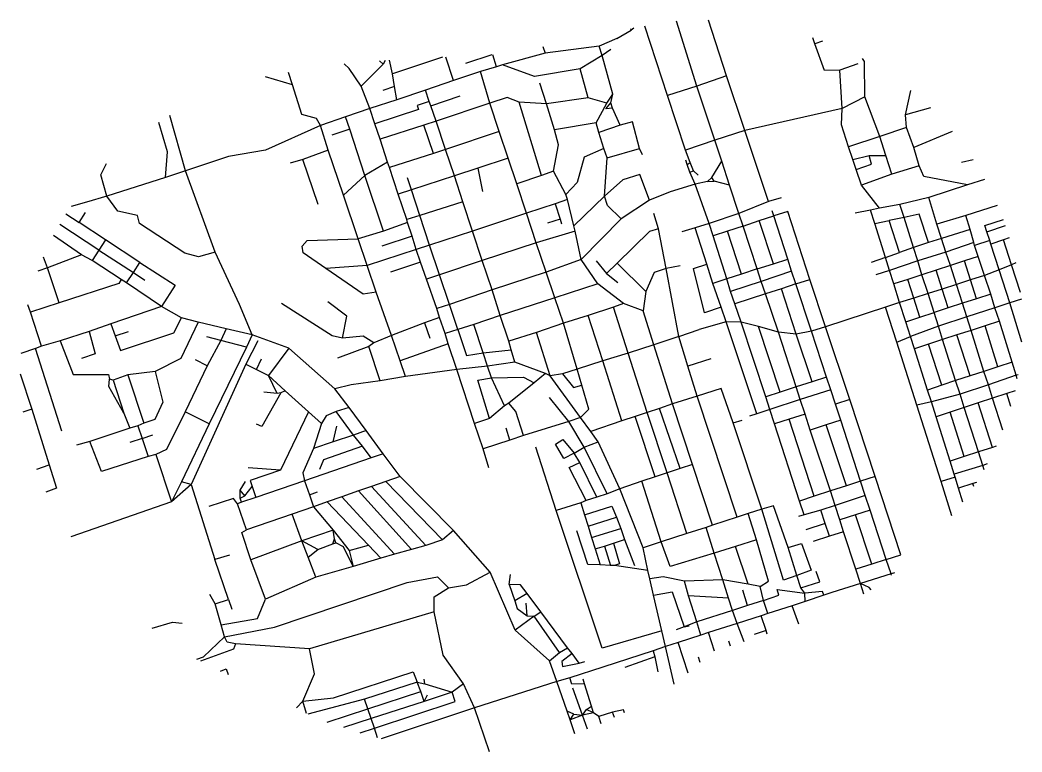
# Model space of a CAD drawing. Header units: metres. Extents: x 621707 to 625111, y 4836405 to 4838892.
import ezdxf

# ---------------------------------------------------------------- set-up
doc = ezdxf.new("R2010")
doc.units = ezdxf.units.M

msp = doc.modelspace()

# ---------------------------------------------------------------- linework, layer by layer
at = {"layer": 'ROADS'}
for points in [[(624007.2, 4838667.3), (623938, 4838887.4)], [(624107.5, 4838702.4), (624046.1, 4838891.8)], [(623734.9, 4838828.6), (623783.7, 4838857.1)], [(623783.7, 4838857.1), (623782.3, 4838861.6)], [(623792.5, 4838863.7), (623783.7, 4838857.1)], [(623907.1, 4838635.4), (623829.7, 4838871.4)], [(623734.9, 4838828.6), (623675.2, 4838803.3)], [(624407.7, 4838811.2), (624401.1, 4838831.4)], [(624433.6, 4838819.6), (624407.7, 4838811.2)], [(624492.8, 4838722), (624440.8, 4838720.5), (624407.7, 4838811.2)], [(623491.6, 4838779.1), (623346.6, 4838739.4)], [(623483.6, 4838801.6), (623491.6, 4838779.1)], [(623675.2, 4838803.3), (623491.6, 4838779.1)], [(623684.9, 4838771.6), (623675.2, 4838803.3)], [(623714.4, 4838792.2), (623684.9, 4838771.6)], [(622865.6, 4838666.7), (622825.5, 4838726.9), (622808.3, 4838743.2)], [(622940.5, 4838741.9), (622928.4, 4838753.7)], [(622947.8, 4838754.8), (622940.5, 4838741.9)], [(622972.4, 4838708.7), (622962.1, 4838755)], [(623142.3, 4838765.7), (622972.4, 4838708.7)], [(623179.9, 4838686.5), (623153.9, 4838765.4)], [(623309.6, 4838773.8), (623220.2, 4838744.1)], [(623325.8, 4838732.8), (623313, 4838774)], [(623684.9, 4838771.6), (623610, 4838725.7)], [(623721.2, 4838639.6), (623684.9, 4838771.6)], [(624577.7, 4838630.3), (624576, 4838751), (624569, 4838761.3)], [(622632.7, 4838672.1), (622619, 4838714)], [(622940.5, 4838741.9), (622865.6, 4838666.7)], [(622979.8, 4838665.7), (622972.4, 4838708.7)], [(623271.3, 4838716.5), (623179.9, 4838686.5)], [(623325.8, 4838732.8), (623271.3, 4838716.5)], [(623303.4, 4838609.1), (623271.3, 4838716.5)], [(623346.6, 4838739.4), (623325.8, 4838732.8)], [(623610, 4838725.7), (623455.4, 4838699.9), (623346.6, 4838739.4)], [(623637.7, 4838627.2), (623610, 4838725.7)], [(624554.1, 4838742.6), (624492.8, 4838722)], [(624501, 4838591.5), (624492.8, 4838722)], [(622632.7, 4838672.1), (622540.9, 4838698.3)], [(623179.9, 4838686.5), (623084.8, 4838653)], [(623496.1, 4838607.2), (623472.8, 4838677.8)], [(624107.5, 4838702.4), (624007.2, 4838667.3)], [(624170, 4838516.4), (624107.5, 4838702.4)], [(622728.4, 4838533.8), (622714.4, 4838557), (622664.4, 4838570.7), (622632.7, 4838672.1)], [(622895.6, 4838591), (622865.6, 4838666.7)], [(622979.8, 4838665.7), (622940.3, 4838652.3)], [(622987.8, 4838621.1), (622979.8, 4838665.7)], [(623084.8, 4838653), (622987.8, 4838621.1)], [(623097.7, 4838614.8), (623084.8, 4838653)], [(624007.2, 4838667.3), (623907.1, 4838635.4)], [(624067.6, 4838483.2), (624007.2, 4838667.3)], [(624715.6, 4838570), (624734.2, 4838652.2)], [(622987.8, 4838621.1), (622895.6, 4838591)], [(623097.7, 4838614.8), (623056.6, 4838601.3), (623060.7, 4838587.6), (622912.8, 4838539.6)], [(623102.5, 4838600.4), (623097.7, 4838614.8)], [(623102.5, 4838600.4), (623202.9, 4838634.1)], [(623303.4, 4838609.1), (623120.9, 4838548.6)], [(623403, 4838612.3), (623361.9, 4838628.9), (623303.4, 4838609.1)], [(623334.9, 4838513.3), (623303.4, 4838609.1)], [(623479, 4838363.3), (623403, 4838612.3)], [(623496.1, 4838607.2), (623403, 4838612.3)], [(623637.7, 4838627.2), (623496.1, 4838607.2)], [(623523.5, 4838518.3), (623496.1, 4838607.2)], [(623701.3, 4838609.1), (623637.7, 4838627.2)], [(623664.6, 4838542.2), (623701.3, 4838609.1)], [(623720.1, 4838591.9), (623697.4, 4838590.2), (623714, 4838611)], [(623701.3, 4838609.1), (623721.2, 4838639.6)], [(623714, 4838611), (623721.2, 4838639.6)], [(623720.1, 4838591.9), (623714, 4838611)], [(623968, 4838449.6), (623907.1, 4838635.4)], [(624577.7, 4838630.3), (624501, 4838591.5)], [(624628.6, 4838496.1), (624577.7, 4838630.3)], [(622895.6, 4838591), (622813.2, 4838562.6)], [(622912.8, 4838539.6), (622895.6, 4838591)], [(623120.9, 4838548.6), (623102.5, 4838600.4)], [(623745.9, 4838534), (623720.1, 4838591.9)], [(624501, 4838591.5), (624170, 4838516.4)], [(624522.1, 4838460.4), (624498.4, 4838536.2), (624501, 4838591.5)], [(624800.1, 4838593.2), (624715.6, 4838570)], [(622201.4, 4838357.1), (622208.6, 4838444.1), (622178.2, 4838544)], [(622269.4, 4838379.8), (622215.7, 4838567.4)], [(622813.2, 4838562.6), (622728.4, 4838533.8)], [(622827.6, 4838520.9), (622813.2, 4838562.6)], [(622930.2, 4838487.4), (622912.8, 4838539.6)], [(623120.9, 4838548.6), (623078.7, 4838534.7)], [(623152.7, 4838452.2), (623120.9, 4838548.6)], [(623664.6, 4838542.2), (623523.5, 4838518.3)], [(623674.1, 4838509.6), (623664.6, 4838542.2)], [(623811.5, 4838455.4), (623787.8, 4838545.7), (623745.9, 4838534)], [(624719.5, 4838527.2), (624715.6, 4838570)], [(622728.4, 4838533.8), (622541.3, 4838449.7), (622415.8, 4838428.2), (622269.4, 4838379.8)], [(622754, 4838449.2), (622728.4, 4838533.8)], [(622827.6, 4838520.9), (622766, 4838500.7)], [(622878.6, 4838363.7), (622827.6, 4838520.9)], [(623078.7, 4838534.7), (622930.2, 4838487.4)], [(623111.4, 4838438), (623078.7, 4838534.7)], [(623334.9, 4838513.3), (623152.7, 4838452.2)], [(623365.6, 4838422.2), (623334.9, 4838513.3)], [(623520, 4838378), (623536.9, 4838468), (623523.5, 4838518.3)], [(623745.9, 4838534), (623674.1, 4838509.6)], [(623690.8, 4838455.6), (623674.1, 4838509.6)], [(624170, 4838516.4), (624067.6, 4838483.2)], [(624250, 4838275.4), (624170, 4838516.4)], [(624719.5, 4838527.2), (624628.6, 4838496.1)], [(624743.5, 4838458.6), (624719.5, 4838527.2)], [(624874.7, 4838512.5), (624743.5, 4838458.6)], [(622955.7, 4838409.1), (622930.2, 4838487.4)], [(624067.6, 4838483.2), (623968, 4838449.6)], [(624091.1, 4838412), (624067.6, 4838483.2)], [(624628.6, 4838496.1), (624522.1, 4838460.4)], [(624649.2, 4838431), (624628.6, 4838496.1)], [(622754, 4838449.2), (622668.3, 4838418.4)], [(622806.6, 4838296.3), (622754, 4838449.2)], [(623111.4, 4838438), (622962.6, 4838390.4)], [(623152.7, 4838452.2), (623111.4, 4838438)], [(623183.3, 4838362.1), (623152.7, 4838452.2)], [(623690.8, 4838455.6), (623623.3, 4838425.4), (623599.8, 4838339.9), (623561.7, 4838299.2)], [(623702.4, 4838423.6), (623690.8, 4838455.6)], [(623702.4, 4838423.6), (623811.5, 4838455.4)], [(623822.3, 4838434.1), (623811.5, 4838455.4)], [(623984.2, 4838408.1), (623968, 4838449.6)], [(624536.6, 4838418), (624522.1, 4838460.4)], [(624762.3, 4838396.6), (624743.5, 4838458.6)], [(622002, 4838293.4), (621982, 4838366), (622000.9, 4838403.9)], [(622668.3, 4838418.4), (622624.8, 4838404.9)], [(622719.8, 4838264.5), (622668.3, 4838418.4)], [(622955.7, 4838409.1), (622878.6, 4838363.7)], [(622962.6, 4838390.4), (622955.7, 4838409.1)], [(623365.6, 4838422.2), (623262.3, 4838388)], [(623394.9, 4838335.2), (623365.6, 4838422.2)], [(623692.4, 4838293.7), (623702.4, 4838423.6)], [(623974.2, 4838401.4), (623969.6, 4838415.3)], [(623974.2, 4838401.4), (623984.2, 4838408.1)], [(623995.6, 4838378.9), (623984.2, 4838408.1)], [(624057.9, 4838357.1), (624091.1, 4838412)], [(624118.1, 4838330.2), (624091.1, 4838412)], [(624536.6, 4838418), (624592.4, 4838431.5)], [(624548.3, 4838383.9), (624536.6, 4838418)], [(624548.3, 4838383.9), (624599.7, 4838401.7), (624592.4, 4838431.5)], [(624592.4, 4838431.5), (624649.2, 4838431)], [(624669.3, 4838367.7), (624649.2, 4838431)], [(624945.1, 4838417.1), (624905.6, 4838407.6)], [(622269.4, 4838379.8), (622201.4, 4838357.1)], [(622370.6, 4838103.5), (622269.4, 4838379.8)], [(622991.9, 4838300), (622962.6, 4838390.4)], [(623262.3, 4838388), (623183.3, 4838362.1)], [(623262.3, 4838388), (623278.4, 4838309.3)], [(623520, 4838378), (623479, 4838363.3)], [(623561.7, 4838299.2), (623520, 4838378)], [(623982.9, 4838374.9), (623974.2, 4838401.4)], [(623982.9, 4838374.9), (623995.6, 4838378.9)], [(624000.5, 4838334.6), (623982.9, 4838374.9)], [(623995.6, 4838378.9), (624010.7, 4838364.5)], [(624566.4, 4838331.1), (624548.3, 4838383.9)], [(624762.3, 4838396.6), (624669.3, 4838367.7)], [(624926.4, 4838331.9), (624778.4, 4838360.7), (624762.3, 4838396.6)], [(622201.4, 4838357.1), (622002, 4838293.4)], [(622878.6, 4838363.7), (622806.6, 4838296.3)], [(622942.3, 4838174.3), (622878.6, 4838363.7)], [(623036.6, 4838314.5), (623023.2, 4838355.3)], [(623183.3, 4838362.1), (623036.6, 4838314.5)], [(623211.9, 4838274.3), (623183.3, 4838362.1)], [(623479, 4838363.3), (623394.9, 4838335.2)], [(623428, 4838235.6), (623394.9, 4838335.2)], [(623845.5, 4838279.6), (623813.1, 4838367), (623755, 4838348.7), (623692.4, 4838293.7)], [(624000.5, 4838334.6), (623915.7, 4838307.5)], [(624043.3, 4838342.7), (624000.5, 4838334.6)], [(624048.3, 4838200.9), (624000.5, 4838334.6)], [(624043.3, 4838342.7), (624057.9, 4838357.1)], [(624043.3, 4838342.7), (624066.1, 4838344.4)], [(624066.1, 4838344.4), (624057.9, 4838357.1)], [(624118.1, 4838330.2), (624066.1, 4838344.4)], [(624669.3, 4838367.7), (624566.4, 4838331.1)], [(624984, 4838349.6), (624926.4, 4838331.9)], [(623036.6, 4838314.5), (622991.9, 4838300)], [(623065.9, 4838227.6), (623036.6, 4838314.5)], [(623915.7, 4838307.5), (623845.5, 4838279.6)], [(624149.7, 4838234.6), (624118.1, 4838330.2)], [(624627, 4838252.3), (624566.4, 4838331.1)], [(624926.4, 4838331.9), (624794.7, 4838288.9)], [(621933, 4838273.1), (621880.5, 4838258.2)], [(622002, 4838293.4), (621933, 4838273.1)], [(622370.6, 4838103.5), (622313.4, 4838086.8), (622267.2, 4838099.3), (622113.2, 4838200.4), (622105.8, 4838227.5), (622039.2, 4838242.9), (622002, 4838293.4)], [(622856.4, 4838147.8), (622806.6, 4838296.3)], [(623021.8, 4838213.6), (622991.9, 4838300)], [(623211.9, 4838274.3), (623065.9, 4838227.6)], [(623244, 4838174), (623211.9, 4838274.3)], [(623525.2, 4838267.3), (623428, 4838235.6)], [(623567.6, 4838281.7), (623525.2, 4838267.3)], [(623525.2, 4838267.3), (623541.8, 4838215.1)], [(623567.6, 4838281.7), (623561.7, 4838299.2)], [(623588.8, 4838193), (623567.6, 4838281.7)], [(623692.4, 4838293.7), (623588.8, 4838193)], [(623750.1, 4838216.8), (623703.4, 4838261.6), (623692.4, 4838293.7)], [(623845.5, 4838279.6), (623750.1, 4838216.8)], [(624250, 4838275.4), (624149.7, 4838234.6)], [(624293.7, 4838287.3), (624250, 4838275.4)], [(624794.7, 4838288.9), (624696.8, 4838265.1)], [(624821.9, 4838198.7), (624794.7, 4838288.9)], [(621862.8, 4838232.8), (621907.8, 4838203.3)], [(621907.8, 4838203.3), (621929.6, 4838237.3)], [(623428, 4838235.6), (623244, 4838174)], [(623461.1, 4838134.5), (623428, 4838235.6)], [(623876.6, 4838182.1), (623860.2, 4838234.2)], [(624149.7, 4838234.6), (624048.3, 4838200.9)], [(624163.8, 4838191.7), (624149.7, 4838234.6)], [(624267.8, 4838226.1), (624262.2, 4838243.4)], [(624391.1, 4838010.1), (624315.6, 4838241.7), (624267.8, 4838226.1)], [(624596.6, 4838246.2), (624544.2, 4838235.7)], [(624627, 4838252.3), (624596.6, 4838246.2)], [(624611.4, 4838200.9), (624596.6, 4838246.2)], [(624696.8, 4838265.1), (624627, 4838252.3)], [(624710.8, 4838220.6), (624696.8, 4838265.1)], [(624793.6, 4838135.4), (624762.4, 4838232.4), (624710.8, 4838220.6)], [(625027, 4838262), (624920.3, 4838227.9)], [(621997.7, 4838144.4), (621907.8, 4838203.3)], [(623024.1, 4838203.5), (622942.3, 4838174.3)], [(623065.9, 4838227.6), (623021.8, 4838213.6)], [(623024.1, 4838203.5), (623021.8, 4838213.6)], [(623039, 4838157.6), (623024.1, 4838203.5)], [(623098.5, 4838127), (623065.9, 4838227.6)], [(623541.8, 4838215.1), (623499.2, 4838201.1)], [(623541.8, 4838215.1), (623546.6, 4838199.8)], [(623750.1, 4838216.8), (623613.1, 4838078.4)], [(624048.3, 4838200.9), (624000.5, 4838186.1)], [(624061.7, 4838158.4), (624048.3, 4838200.9)], [(624163.8, 4838191.7), (624218.7, 4838210.1)], [(624218.7, 4838210.1), (624267.8, 4838226.1)], [(624266.6, 4838063.7), (624218.7, 4838210.1)], [(624315.3, 4838079.6), (624267.8, 4838226.1)], [(624611.4, 4838200.9), (624660.5, 4838210.6)], [(624647.7, 4838084.5), (624611.4, 4838200.9)], [(624710.8, 4838220.6), (624660.5, 4838210.6)], [(624695, 4838101.9), (624660.5, 4838210.6)], [(624742.8, 4838118.9), (624710.8, 4838220.6)], [(624920.3, 4838227.9), (624821.9, 4838198.7)], [(624837.8, 4838149.8), (624821.9, 4838198.7)], [(624935.7, 4838179.8), (624920.3, 4838227.9)], [(624992.3, 4838172.5), (624985.6, 4838193.7), (625048.1, 4838213.5)], [(621975.3, 4838110), (621842.1, 4838196.7)], [(622942.3, 4838174.3), (622856.4, 4838147.8)], [(623244, 4838174), (623098.5, 4838127)], [(623277.5, 4838074.8), (623244, 4838174)], [(623592.8, 4838174.5), (623461.1, 4838134.5)], [(623592.8, 4838174.5), (623588.8, 4838193)], [(623613.1, 4838078.4), (623592.8, 4838174.5)], [(623876.6, 4838182.1), (623845.8, 4838173.1), (623736.3, 4838066.2)], [(623902.7, 4838047.9), (623876.6, 4838182.1)], [(624000.5, 4838186.1), (623956.2, 4838172)], [(624040.4, 4838061.9), (624000.5, 4838186.1)], [(624110.7, 4838174.4), (624061.7, 4838158.4)], [(624163.8, 4838191.7), (624110.7, 4838174.4)], [(624158.3, 4838028.6), (624110.7, 4838174.4)], [(624211.3, 4838046.8), (624163.8, 4838191.7)], [(624935.7, 4838179.8), (624837.8, 4838149.8)], [(624947.3, 4838135.5), (624935.7, 4838179.8)], [(624992.3, 4838172.5), (625055, 4838193.2)], [(625002, 4838142.5), (624992.3, 4838172.5)], [(621916.4, 4838094.1), (621820.7, 4838159.4)], [(621997.7, 4838144.4), (621975.3, 4838110)], [(622114.6, 4838068.4), (621997.7, 4838144.4)], [(622746.6, 4838048.1), (622669.5, 4838100.4), (622665.8, 4838123.1), (622682.2, 4838142.8), (622856.4, 4838147.8)], [(622886.6, 4838058.2), (622856.4, 4838147.8)], [(623039, 4838157.6), (622936.9, 4838123.4)], [(623053.5, 4838112.4), (623039, 4838157.6)], [(623461.1, 4838134.5), (623277.5, 4838074.8)], [(623495.2, 4838035), (623461.1, 4838134.5)], [(624108.1, 4838012), (624061.7, 4838158.4)], [(624793.6, 4838135.4), (624742.8, 4838118.9)], [(624837.8, 4838149.8), (624793.6, 4838135.4)], [(624852.9, 4838103.5), (624837.8, 4838149.8)], [(624947.3, 4838135.5), (624852.9, 4838103.5)], [(624950.5, 4838125.8), (624947.3, 4838135.5)], [(625002, 4838142.5), (624950.5, 4838125.8)], [(625006, 4838130.5), (625002, 4838142.5)], [(625048.4, 4838145.4), (625006, 4838130.5)], [(625033.4, 4838043.4), (625006, 4838130.5)], [(625068.2, 4838152), (625048.4, 4838145.4)], [(625076, 4838060.1), (625048.4, 4838145.4)], [(621975.3, 4838110), (621952.4, 4838074.9)], [(621975.3, 4838110), (622092.4, 4838034.4)], [(622452.9, 4837925.8), (622370.6, 4838103.5)], [(623053.5, 4838112.4), (622886.6, 4838058.2)], [(623098.5, 4838127), (623053.5, 4838112.4)], [(623068.2, 4838069.2), (623053.5, 4838112.4)], [(623132.3, 4838026), (623098.5, 4838127)], [(624647.7, 4838084.5), (624695, 4838101.9)], [(624742.8, 4838118.9), (624695, 4838101.9)], [(624757.2, 4838073.1), (624742.8, 4838118.9)], [(624852.9, 4838103.5), (624757.2, 4838073.1)], [(624868.5, 4838057.3), (624852.9, 4838103.5)], [(624962.9, 4838088.5), (624950.5, 4838125.8)], [(621800.2, 4838049.4), (621786.6, 4838086)], [(621916.4, 4838094.1), (621800.2, 4838049.4)], [(621952.4, 4838074.9), (621916.4, 4838094.1)], [(622051, 4838010.7), (621952.4, 4838074.9)], [(622092.4, 4838034.4), (622114.6, 4838068.4)], [(622114.6, 4838068.4), (622233.7, 4837990.9), (622187.4, 4837918.5)], [(623068.2, 4838069.2), (622966.2, 4838035.2)], [(623087.8, 4838011.1), (623068.2, 4838069.2)], [(623277.5, 4838074.8), (623132.3, 4838026)], [(623310.9, 4837975.6), (623277.5, 4838074.8)], [(623613.1, 4838078.4), (623495.2, 4838035)], [(623669.8, 4837995.2), (623613.1, 4838078.4)], [(623664.2, 4838073.1), (623700, 4838030.9)], [(623736.3, 4838066.2), (623700, 4838030.9)], [(623833.9, 4837969.2), (623736.3, 4838066.2)], [(624089.6, 4837916), (624033, 4837896.9), (623995.1, 4838047.1), (624040.4, 4838061.9)], [(624061.3, 4837996.7), (624040.4, 4838061.9)], [(624211.3, 4838046.8), (624266.6, 4838063.7)], [(624266.6, 4838063.7), (624315.3, 4838079.6)], [(624328.7, 4838038), (624315.3, 4838079.6)], [(624647.7, 4838084.5), (624598.7, 4838067.6)], [(624661.5, 4838040.5), (624647.7, 4838084.5)], [(624757.2, 4838073.1), (624661.5, 4838040.5)], [(624771.2, 4838026.1), (624757.2, 4838073.1)], [(624916.5, 4838073.1), (624868.5, 4838057.3)], [(624962.9, 4838088.5), (624916.5, 4838073.1)], [(624936.8, 4838009.1), (624916.5, 4838073.1)], [(624984.1, 4838024.3), (624962.9, 4838088.5)], [(625090.4, 4838066.8), (625076, 4838060.1)], [(621800.2, 4838049.4), (621767.9, 4838038.4)], [(621839.5, 4837931.2), (621800.2, 4838049.4)], [(622069.2, 4837998.4), (622092.4, 4838034.4)], [(622092.4, 4838034.4), (622131.4, 4838008.4)], [(622886.6, 4838058.2), (622746.6, 4838048.1)], [(622916.9, 4837967), (622872.5, 4837960.1), (622746.6, 4838048.1)], [(622916.9, 4837967), (622886.6, 4838058.2)], [(623495.2, 4838035), (623310.9, 4837975.6)], [(623524.2, 4837947.7), (623495.2, 4838035)], [(623700, 4838030.9), (623737.7, 4838000.2)], [(623902.7, 4838047.9), (623861.8, 4838034), (623833.9, 4837969.2)], [(623950.1, 4838056.5), (623902.7, 4838047.9)], [(623945, 4837816.5), (623902.7, 4838047.9)], [(624158.3, 4838028.6), (624108.1, 4838012)], [(624211.3, 4838046.8), (624158.3, 4838028.6)], [(624225.4, 4838003.9), (624211.3, 4838046.8)], [(624328.7, 4838038), (624225.4, 4838003.9)], [(624342.9, 4837995), (624328.7, 4838038)], [(624661.5, 4838040.5), (624615.1, 4838025.5)], [(624675.9, 4837994.9), (624661.5, 4838040.5)], [(624820.3, 4838041.8), (624771.2, 4838026.1)], [(624868.5, 4838057.3), (624820.3, 4838041.8)], [(624840.6, 4837977.9), (624820.3, 4838041.8)], [(624888.6, 4837993.7), (624868.5, 4838057.3)], [(625033.4, 4838043.4), (624984.1, 4838024.3)], [(625076, 4838060.1), (625033.4, 4838043.4)], [(625069.6, 4837930.4), (625033.4, 4838043.4)], [(625106.8, 4837965.5), (625076, 4838060.1)], [(622051, 4838010.7), (622042.7, 4837996.4), (621839.5, 4837931.2)], [(622069.2, 4837998.4), (622051, 4838010.7)], [(622187.4, 4837918.5), (622069.2, 4837998.4)], [(623132.3, 4838026), (623087.8, 4838011.1)], [(623122.8, 4837912), (623087.8, 4838011.1)], [(623166.5, 4837925.6), (623132.3, 4838026)], [(623669.8, 4837995.2), (623524.2, 4837947.7)], [(623757.7, 4837928.4), (623669.8, 4837995.2)], [(624108.1, 4838012), (624061.3, 4837996.7)], [(624089.6, 4837916), (624061.3, 4837996.7)], [(624121.5, 4837969.7), (624108.1, 4838012)], [(624225.4, 4838003.9), (624121.5, 4837969.7)], [(624239.8, 4837961.1), (624225.4, 4838003.9)], [(624342.9, 4837995), (624294.2, 4837979)], [(624342.9, 4837995), (624391.1, 4838010.1)], [(624396, 4837834.6), (624342.9, 4837995)], [(624443.3, 4837849.9), (624391.1, 4838010.1)], [(624724, 4838010.6), (624675.9, 4837994.9)], [(624695.8, 4837931.9), (624675.9, 4837994.9)], [(624771.2, 4838026.1), (624724, 4838010.6)], [(624744.5, 4837947.2), (624724, 4838010.6)], [(624792.3, 4837962.3), (624771.2, 4838026.1)], [(624936.8, 4838009.1), (624888.6, 4837993.7)], [(624984.1, 4838024.3), (624936.8, 4838009.1)], [(624957.2, 4837944.9), (624936.8, 4838009.1)], [(625005.4, 4837960.4), (624984.1, 4838024.3)], [(622969.7, 4837820), (622916.9, 4837967)], [(623310.9, 4837975.6), (623166.5, 4837925.6)], [(623338.6, 4837888), (623310.9, 4837975.6)], [(623833.9, 4837969.2), (623823.8, 4837903.2)], [(624135.7, 4837927.4), (624121.5, 4837969.7)], [(624239.8, 4837961.1), (624135.7, 4837927.4)], [(624294.2, 4837979), (624239.8, 4837961.1)], [(624283.6, 4837831.1), (624239.8, 4837961.1)], [(624344.6, 4837824.4), (624294.2, 4837979)], [(624792.3, 4837962.3), (624744.5, 4837947.2)], [(624840.6, 4837977.9), (624792.3, 4837962.3)], [(624813.1, 4837897.7), (624792.3, 4837962.3)], [(624888.6, 4837993.7), (624840.6, 4837977.9)], [(624860.9, 4837913.5), (624840.6, 4837977.9)], [(624909.2, 4837929.3), (624888.6, 4837993.7)], [(625005.4, 4837960.4), (624957.2, 4837944.9)], [(625019.4, 4837914.2), (625005.4, 4837960.4)], [(621839.5, 4837931.2), (621742.4, 4837899)], [(622496.1, 4837822.1), (622452.9, 4837925.8)], [(622802.7, 4837811.4), (622767.5, 4837819.3), (622595.9, 4837928.4)], [(622802.7, 4837811.4), (622816.9, 4837885.3), (622753.1, 4837934.6)], [(623524.2, 4837947.7), (623338.6, 4837888)], [(623553.3, 4837861.3), (623524.2, 4837947.7)], [(623757.7, 4837928.4), (623724, 4837916.3)], [(623823.8, 4837903.2), (623757.7, 4837928.4)], [(624156.9, 4837864.7), (624135.7, 4837927.4)], [(624695.8, 4837931.9), (624647.8, 4837916.2)], [(624744.5, 4837947.2), (624695.8, 4837931.9)], [(624716.4, 4837866.3), (624695.8, 4837931.9)], [(624764.6, 4837882.3), (624744.5, 4837947.2)], [(624909.2, 4837929.3), (624860.9, 4837913.5)], [(624957.2, 4837944.9), (624909.2, 4837929.3)], [(624924.1, 4837883.1), (624909.2, 4837929.3)], [(625069.6, 4837930.4), (625019.4, 4837914.2)], [(625109.3, 4837943.1), (625069.6, 4837930.4)], [(625111.4, 4837797.7), (625069.6, 4837930.4)], [(621742.4, 4837899), (621734, 4837923.9)], [(621779.9, 4837783.5), (621742.4, 4837899)], [(622187.4, 4837918.5), (622016.1, 4837859.8)], [(622256, 4837879.8), (622187.4, 4837918.5)], [(623166.5, 4837925.6), (623122.8, 4837912)], [(623132.7, 4837881.5), (623122.8, 4837912)], [(623194.2, 4837839.8), (623166.5, 4837925.6)], [(623724, 4837916.3), (623637.3, 4837888.2)], [(623773.5, 4837760.3), (623724, 4837916.3)], [(623860.3, 4837787.7), (623823.8, 4837903.2)], [(624106.2, 4837865.9), (624089.6, 4837916)], [(624647.8, 4837916.2), (624443.3, 4837849.9)], [(624685.8, 4837796.8), (624647.8, 4837916.2)], [(624764.6, 4837882.3), (624813.1, 4837897.7)], [(624860.9, 4837913.5), (624813.1, 4837897.7)], [(624827.6, 4837851.9), (624813.1, 4837897.7)], [(625019.4, 4837914.2), (624924.1, 4837883.1)], [(625034.6, 4837868.6), (625019.4, 4837914.2)], [(622016.1, 4837859.8), (621941.4, 4837833.8)], [(622016.1, 4837859.8), (622030.7, 4837819.1)], [(622030.7, 4837819.1), (622048.6, 4837769.2), (622230, 4837829), (622256, 4837879.8)], [(622312.6, 4837865.7), (622253.3, 4837741.3), (622165.9, 4837697.9)], [(622312.6, 4837865.7), (622256, 4837879.8)], [(622407.9, 4837842.4), (622312.6, 4837865.7)], [(623081.6, 4837862.8), (622969.7, 4837820)], [(623132.7, 4837881.5), (623081.6, 4837862.8)], [(623081.6, 4837862.8), (623099.1, 4837810.7)], [(623151.1, 4837826.2), (623132.7, 4837881.5)], [(623338.6, 4837888), (623249.1, 4837857.1)], [(623367.6, 4837800.2), (623338.6, 4837888)], [(623553.3, 4837861.3), (623461.9, 4837829.6)], [(623637.3, 4837888.2), (623553.3, 4837861.3)], [(623599.6, 4837705.2), (623553.3, 4837861.3)], [(623687.4, 4837733.4), (623637.3, 4837888.2)], [(624106.2, 4837865.9), (624014.9, 4837840.7)], [(624210.2, 4837553.5), (624106.2, 4837865.9)], [(624156.9, 4837864.7), (624106.2, 4837865.9)], [(624240.9, 4837611), (624156.9, 4837864.7)], [(624216.6, 4837850.8), (624156.9, 4837864.7)], [(624716.4, 4837866.3), (624764.6, 4837882.3)], [(624732.4, 4837816.5), (624716.4, 4837866.3)], [(624924.1, 4837883.1), (624827.6, 4837851.9)], [(624938.6, 4837837.2), (624924.1, 4837883.1)], [(625034.6, 4837868.6), (624986.4, 4837852.8)], [(625077.8, 4837729), (625034.6, 4837868.6)], [(621941.4, 4837833.8), (621842.9, 4837801.7)], [(621941.4, 4837833.8), (621962.4, 4837757.8), (621916, 4837741.9)], [(622030.7, 4837819.1), (622075.7, 4837833.8)], [(622407.9, 4837842.4), (622388.9, 4837802.8)], [(622496.1, 4837822.1), (622407.9, 4837842.4)], [(623194.2, 4837839.8), (623151.1, 4837826.2)], [(623161.3, 4837791.2), (623151.1, 4837826.2)], [(623249.1, 4837857.1), (623194.2, 4837839.8)], [(623194.2, 4837839.8), (623224.2, 4837752.2), (623280.7, 4837760.9)], [(623280.7, 4837760.9), (623249.1, 4837857.1)], [(623461.9, 4837829.6), (623367.6, 4837800.2)], [(623508, 4837683.4), (623461.9, 4837829.6)], [(623945, 4837816.5), (624014.9, 4837840.7)], [(624289.7, 4837627.2), (624216.6, 4837850.8)], [(624283.6, 4837831.1), (624216.6, 4837850.8)], [(624344.5, 4837645), (624283.6, 4837831.1)], [(624344.6, 4837824.4), (624283.6, 4837831.1)], [(624396, 4837834.6), (624344.6, 4837824.4)], [(624398.5, 4837662.2), (624344.6, 4837824.4)], [(624443.3, 4837849.9), (624396, 4837834.6)], [(624447, 4837678), (624396, 4837834.6)], [(624526.4, 4837602.5), (624443.3, 4837849.9)], [(624827.6, 4837851.9), (624732.4, 4837816.5)], [(624841.4, 4837806), (624827.6, 4837851.9)], [(624938.6, 4837837.2), (624890.5, 4837822.3)], [(624986.4, 4837852.8), (624938.6, 4837837.2)], [(624981.9, 4837697.7), (624938.6, 4837837.2)], [(625029.8, 4837713.4), (624986.4, 4837852.8)], [(621842.9, 4837801.7), (621779.9, 4837783.5)], [(621842.9, 4837801.7), (621887.4, 4837687), (622007.2, 4837687.2), (622011.3, 4837671.6)], [(622388.9, 4837802.8), (622341.4, 4837815.3)], [(622388.9, 4837802.8), (622343.3, 4837717.3)], [(622476.1, 4837780.1), (622388.9, 4837802.8)], [(622514.7, 4837801.3), (622473.8, 4837722.3)], [(622496.1, 4837822.1), (622476.1, 4837780.1)], [(622619.8, 4837777.1), (622496.1, 4837822.1)], [(622908.7, 4837795.4), (622872.9, 4837818.1), (622802.7, 4837811.4)], [(622908.7, 4837795.4), (622892.2, 4837782.7)], [(622969.7, 4837820), (622908.7, 4837795.4)], [(622998.9, 4837734.3), (622969.7, 4837820)], [(623161.3, 4837791.2), (622998.9, 4837734.3)], [(623191.2, 4837704.4), (623161.3, 4837791.2)], [(623376.1, 4837771.1), (623367.6, 4837800.2)], [(623945, 4837816.5), (623860.3, 4837787.7)], [(623975.9, 4837715.2), (623945, 4837816.5)], [(624685.8, 4837796.8), (624732.4, 4837816.5)], [(624754.3, 4837583.4), (624685.8, 4837796.8)], [(624745.8, 4837774.8), (624732.4, 4837816.5)], [(624793.8, 4837790.4), (624745.8, 4837774.8)], [(624841.4, 4837806), (624793.8, 4837790.4)], [(624839, 4837650.9), (624793.8, 4837790.4)], [(624890.5, 4837822.3), (624841.4, 4837806)], [(624885.8, 4837666.8), (624841.4, 4837806)], [(624935, 4837682.7), (624890.5, 4837822.3)], [(621759.6, 4837776.2), (621709.2, 4837759.3)], [(621779.9, 4837783.5), (621759.6, 4837776.2)], [(621848.7, 4837494.5), (621759.6, 4837776.2)], [(622476.1, 4837780.1), (622349.9, 4837520)], [(622619.8, 4837777.1), (622551.6, 4837684.2)], [(622777, 4837638.2), (622619.8, 4837777.1)], [(622892.2, 4837782.7), (622786.1, 4837743.1)], [(622930.4, 4837666.4), (622892.2, 4837782.7)], [(623280.7, 4837760.9), (623376.1, 4837771.1)], [(623295.4, 4837716.1), (623280.7, 4837760.9)], [(623388.5, 4837728.9), (623376.1, 4837771.1)], [(623773.5, 4837760.3), (623687.4, 4837733.4)], [(623860.3, 4837787.7), (623773.5, 4837760.3)], [(623838.3, 4837558.8), (623773.5, 4837760.3)], [(623924.4, 4837587.2), (623860.3, 4837787.7)], [(624790.9, 4837634.6), (624745.8, 4837774.8)], [(622473.8, 4837722.3), (622288, 4837314)], [(622343.3, 4837717.3), (622303.4, 4837737.4)], [(622473.8, 4837722.3), (622510.1, 4837704.9)], [(622510.1, 4837704.9), (622527.9, 4837740.7)], [(623017.2, 4837680.4), (622998.9, 4837734.3)], [(623388.5, 4837728.9), (623295.4, 4837716.1)], [(623492.8, 4837690.3), (623388.5, 4837728.9)], [(623687.4, 4837733.4), (623599.6, 4837705.2)], [(623752, 4837529.8), (623687.4, 4837733.4)], [(624054.2, 4837740.8), (623975.9, 4837715.2)], [(625077.8, 4837729), (625029.8, 4837713.4)], [(625091.7, 4837684.7), (625077.8, 4837729)], [(621707, 4837689.2), (621747, 4837569.1)], [(622165.9, 4837697.9), (622073.3, 4837686.3)], [(622165.9, 4837697.9), (622192.7, 4837593.9), (622164.9, 4837535), (622127.5, 4837522.3)], [(622343.3, 4837717.3), (622267.7, 4837560.5)], [(622510.1, 4837704.9), (622551.6, 4837684.2)], [(623191.2, 4837704.4), (623017.2, 4837680.4)], [(623295.4, 4837716.1), (623191.2, 4837704.4)], [(623251, 4837520.4), (623191.2, 4837704.4)], [(623308.5, 4837676.3), (623295.4, 4837716.1)], [(623492.8, 4837690.3), (623454.3, 4837659.3)], [(623508, 4837683.4), (623492.8, 4837690.3)], [(623550.1, 4837689.5), (623508, 4837683.4)], [(623599.6, 4837705.2), (623550.1, 4837689.5)], [(623550.1, 4837689.5), (623587.4, 4837642.8), (623616.1, 4837650.9)], [(623616.1, 4837650.9), (623599.6, 4837705.2)], [(624008.3, 4837614.1), (623975.9, 4837715.2)], [(624981.9, 4837697.7), (624935, 4837682.7)], [(625029.8, 4837713.4), (624981.9, 4837697.7)], [(624997.4, 4837652.7), (624981.9, 4837697.7)], [(622060.1, 4837555.6), (622008.8, 4837646.3), (622011.3, 4837671.6)], [(622024, 4837668.7), (622011.3, 4837671.6)], [(622073.3, 4837686.3), (622024, 4837668.7)], [(622024, 4837668.7), (622060.1, 4837555.6)], [(622073.3, 4837686.3), (622127.5, 4837522.3)], [(622580.9, 4837622.6), (622551.6, 4837684.2)], [(622551.6, 4837684.2), (622607.8, 4837632)], [(622930.4, 4837666.4), (622832.2, 4837651.9)], [(623017.2, 4837680.4), (622930.4, 4837666.4)], [(623302, 4837537.9), (623262, 4837668.5), (623308.5, 4837676.3)], [(623308.5, 4837676.3), (623418.1, 4837678.1), (623454.3, 4837659.3)], [(623353.5, 4837581.4), (623308.5, 4837676.3)], [(623454.3, 4837659.3), (623367.7, 4837589.5)], [(623611.1, 4837540.8), (623508, 4837683.4)], [(624398.5, 4837662.2), (624344.5, 4837645)], [(624447, 4837678), (624398.5, 4837662.2)], [(624461.4, 4837635.7), (624447, 4837678)], [(624885.8, 4837666.8), (624839, 4837650.9)], [(624935, 4837682.7), (624885.8, 4837666.8)], [(624901, 4837621.1), (624885.8, 4837666.8)], [(625091.7, 4837684.7), (624997.4, 4837652.7)], [(625098.2, 4837686.8), (625091.7, 4837684.7)], [(625095.6, 4837672.9), (625091.7, 4837684.7)], [(622592.7, 4837625.4), (622528.9, 4837510.6), (622510.4, 4837519)], [(622580.9, 4837622.6), (622535.4, 4837627.5)], [(622592.7, 4837625.4), (622580.9, 4837622.6)], [(622607.8, 4837632), (622592.7, 4837625.4)], [(622607.8, 4837632), (622687.6, 4837560)], [(622832.2, 4837651.9), (622777, 4837638.2)], [(622825.6, 4837575.7), (622777, 4837638.2)], [(623611.1, 4837540.8), (623639.7, 4837569.6), (623616.1, 4837650.9)], [(624130.2, 4837523), (624089.8, 4837639.4), (624008.3, 4837614.1)], [(624289.7, 4837627.2), (624240.9, 4837611)], [(624344.5, 4837645), (624289.7, 4837627.2)], [(624358.2, 4837602.4), (624344.5, 4837645)], [(624461.4, 4837635.7), (624358.2, 4837602.4)], [(624477.5, 4837586.4), (624461.4, 4837635.7)], [(624839, 4837650.9), (624790.9, 4837634.6)], [(624803.8, 4837594.7), (624790.9, 4837634.6)], [(624901, 4837621.1), (624803.8, 4837594.7)], [(624997.4, 4837652.7), (624901, 4837621.1)], [(624914.8, 4837575.4), (624901, 4837621.1)], [(625011.6, 4837606.7), (624997.4, 4837652.7)], [(625059.4, 4837622.5), (625011.6, 4837606.7)], [(625087.8, 4837631.8), (625059.4, 4837622.5)], [(625073.3, 4837579), (625059.4, 4837622.5)], [(623367.7, 4837589.5), (623353.5, 4837581.4)], [(623417.2, 4837479.7), (623391.5, 4837561.8), (623367.7, 4837589.5)], [(623572, 4837527.7), (623505.8, 4837608.8)], [(623924.4, 4837587.2), (623879.6, 4837572)], [(624008.3, 4837614.1), (623924.4, 4837587.2)], [(623991.8, 4837381.7), (623924.4, 4837587.2)], [(624144.1, 4837202.8), (624008.3, 4837614.1)], [(624254.4, 4837568.4), (624240.9, 4837611)], [(624358.2, 4837602.4), (624254.4, 4837568.4)], [(624374.6, 4837552.9), (624358.2, 4837602.4)], [(624526.4, 4837602.5), (624477.5, 4837586.4)], [(624495.5, 4837531.8), (624477.5, 4837586.4)], [(624612.2, 4837341.1), (624526.4, 4837602.5)], [(624803.8, 4837594.7), (624754.3, 4837583.4)], [(624819.7, 4837543.7), (624803.8, 4837594.7)], [(624962.6, 4837590.9), (624914.8, 4837575.4)], [(625011.6, 4837606.7), (624962.6, 4837590.9)], [(625011.1, 4837439.4), (624962.6, 4837590.9)], [(625046.2, 4837498), (625011.6, 4837606.7)], [(621747, 4837569.1), (621716.7, 4837559.9)], [(621747, 4837569.1), (621806.3, 4837380.9)], [(622060.1, 4837555.6), (622079.7, 4837504.6)], [(622267.7, 4837560.5), (622204.2, 4837432.7), (622168.4, 4837415.7)], [(622349.9, 4837520), (622267.7, 4837560.5)], [(622687.6, 4837560), (622592.2, 4837361.9)], [(622687.6, 4837560), (622731.5, 4837521.3)], [(622781.4, 4837561.7), (622747.3, 4837547.2), (622731.5, 4837521.3)], [(622825.6, 4837575.7), (622781.4, 4837561.7)], [(622840.3, 4837481.8), (622781.4, 4837561.7)], [(622883.5, 4837496.9), (622825.6, 4837575.7)], [(623353.5, 4837581.4), (623302, 4837537.9)], [(623838.3, 4837558.8), (623797.6, 4837544.6)], [(623879.6, 4837572), (623838.3, 4837558.8)], [(623906, 4837353.4), (623838.3, 4837558.8)], [(623950.2, 4837367.7), (623879.6, 4837572)], [(624210.2, 4837553.5), (624185.2, 4837546.3)], [(624254.4, 4837568.4), (624210.2, 4837553.5)], [(624270.6, 4837519.4), (624254.4, 4837568.4)], [(624374.6, 4837552.9), (624319.9, 4837535.1)], [(624392, 4837498.3), (624374.6, 4837552.9)], [(624836.4, 4837323.6), (624754.3, 4837583.4)], [(624867.3, 4837559.5), (624819.7, 4837543.7)], [(624914.8, 4837575.4), (624867.3, 4837559.5)], [(624914.8, 4837408.4), (624867.3, 4837559.5)], [(624963.4, 4837424.5), (624914.8, 4837575.4)], [(622127.5, 4837522.3), (622106.8, 4837513.4)], [(622349.9, 4837520), (622255.5, 4837322.9)], [(622731.5, 4837521.3), (622704.4, 4837436.2)], [(623302, 4837537.9), (623251, 4837520.4)], [(623280.1, 4837434.8), (623251, 4837520.4)], [(623572, 4837527.7), (623417.2, 4837479.7)], [(623611.1, 4837540.8), (623572, 4837527.7)], [(623623.7, 4837440.8), (623572, 4837527.7)], [(623646.8, 4837493.7), (623611.1, 4837540.8)], [(623752, 4837529.8), (623646.8, 4837493.7)], [(623797.6, 4837544.6), (623752, 4837529.8)], [(623865, 4837339.6), (623797.6, 4837544.6)], [(624130.2, 4837523), (624161.1, 4837532.8)], [(624227.7, 4837229.7), (624130.2, 4837523)], [(624319.9, 4837535.1), (624270.6, 4837519.4)], [(624355.6, 4837257.6), (624270.6, 4837519.4)], [(624405.1, 4837273.6), (624319.9, 4837535.1)], [(624495.5, 4837531.8), (624446, 4837515.9)], [(624562.9, 4837325), (624495.5, 4837531.8)], [(624867.1, 4837392.4), (624819.7, 4837543.7)], [(622079.7, 4837504.6), (621943.9, 4837460.1)], [(622106.8, 4837513.4), (622079.7, 4837504.6)], [(622106.8, 4837513.4), (622121.7, 4837469.6)], [(622770.8, 4837458.1), (622783.4, 4837512.4)], [(622883.5, 4837496.9), (622840.3, 4837481.8)], [(622940.7, 4837418.3), (622883.5, 4837496.9)], [(623371.6, 4837464.8), (623359.1, 4837504.5)], [(623670.9, 4837458.6), (623646.8, 4837493.7)], [(624446, 4837515.9), (624392, 4837498.3)], [(624460.4, 4837291.8), (624392, 4837498.3)], [(624514.7, 4837309.1), (624446, 4837515.9)], [(621943.9, 4837460.1), (621898.6, 4837446.9)], [(622142.2, 4837409.3), (621984.1, 4837357.4), (621943.9, 4837460.1)], [(622121.7, 4837469.6), (622079.8, 4837456.3)], [(622121.7, 4837469.6), (622157.7, 4837482)], [(622121.7, 4837469.6), (622142.2, 4837409.3)], [(622770.8, 4837458.1), (622704.4, 4837436.2)], [(622840.3, 4837481.8), (622770.8, 4837458.1)], [(622871, 4837443.9), (622840.3, 4837481.8)], [(623371.6, 4837464.8), (623280.1, 4837434.8)], [(623417.2, 4837479.7), (623371.6, 4837464.8)], [(623589.9, 4837420.1), (623554.3, 4837402.1), (623526.2, 4837450.9), (623551.6, 4837466.8), (623589.9, 4837420.1)], [(623623.7, 4837440.8), (623670.9, 4837458.6)], [(623745.1, 4837298.9), (623670.9, 4837458.6)], [(622168.4, 4837415.7), (622142.2, 4837409.3)], [(622168.4, 4837415.7), (622222.2, 4837254.7)], [(622704.4, 4837436.2), (622668.3, 4837353.6), (622673.8, 4837326)], [(622871, 4837443.9), (622737.8, 4837397.9), (622724.6, 4837364.9)], [(622900.1, 4837404.2), (622871, 4837443.9)], [(622940.7, 4837418.3), (622900.1, 4837404.2)], [(622998.2, 4837341.2), (622940.7, 4837418.3)], [(623300.2, 4837370.4), (623280.1, 4837434.8)], [(623528.4, 4837225), (623459.5, 4837440.9)], [(623589.9, 4837420.1), (623623.7, 4837440.8)], [(623609.2, 4837388.2), (623589.9, 4837420.1)], [(623702.4, 4837281.4), (623623.7, 4837440.8)], [(624963.4, 4837424.5), (624914.8, 4837408.4)], [(625011.1, 4837439.4), (624963.4, 4837424.5)], [(624978.1, 4837378.7), (624963.4, 4837424.5)], [(625024.1, 4837443.8), (625011.1, 4837439.4)], [(622900.1, 4837404.2), (622673.8, 4837326)], [(623630.5, 4837258.9), (623572.8, 4837371.7), (623609.2, 4837388.2)], [(623666.4, 4837270.2), (623609.2, 4837388.2)], [(623991.8, 4837381.7), (623950.2, 4837367.7)], [(624059.6, 4837175.2), (623991.8, 4837381.7)], [(624914.8, 4837408.4), (624867.1, 4837392.4)], [(624880.7, 4837349.1), (624867.1, 4837392.4)], [(624993.4, 4837383.6), (624978.1, 4837378.7)], [(621763.6, 4837366.3), (621806.3, 4837380.9)], [(621806.3, 4837380.9), (621831.5, 4837301.2), (621794.4, 4837287.6)], [(622592.2, 4837361.9), (622482.5, 4837369.9)], [(622592.2, 4837361.9), (622489.2, 4837326.9), (622495.6, 4837307.2)], [(623906, 4837353.4), (623865, 4837339.6)], [(623950.2, 4837367.7), (623906, 4837353.4)], [(623973.2, 4837147.3), (623906, 4837353.4)], [(624978.1, 4837378.7), (624880.7, 4837349.1)], [(624883.9, 4837339.1), (624880.7, 4837349.1)], [(624982.9, 4837363.6), (624978.1, 4837378.7)], [(622255.5, 4837322.9), (622222.2, 4837254.7)], [(622288, 4837314), (622222.2, 4837254.7)], [(622288, 4837314), (622255.5, 4837322.9)], [(622288, 4837314), (622368.8, 4837059.3)], [(622454.8, 4837294.5), (622473.4, 4837323.7)], [(622673.8, 4837326), (622507.7, 4837270)], [(622673.8, 4837326), (622690.1, 4837279)], [(622949.4, 4837323.9), (622900.9, 4837306.7)], [(622998.2, 4837341.2), (622949.4, 4837323.9)], [(623142.1, 4837125.1), (622949.4, 4837323.9)], [(623179.7, 4837157.8), (622998.2, 4837341.2)], [(623820, 4837324.5), (623745.1, 4837298.9)], [(623865, 4837339.6), (623820, 4837324.5)], [(623885.6, 4837119), (623820, 4837324.5)], [(624562.9, 4837325), (624514.7, 4837309.1)], [(624612.2, 4837341.1), (624562.9, 4837325)], [(624579.1, 4837276), (624562.9, 4837325)], [(624650.4, 4837059.2), (624699.5, 4837074.4), (624612.2, 4837341.1)], [(624883.9, 4837339.1), (624836.4, 4837323.6)], [(624873, 4837207.5), (624836.4, 4837323.6)], [(624896, 4837300.9), (624883.9, 4837339.1)], [(624944.6, 4837316.8), (624896, 4837300.9)], [(624956.8, 4837320.7), (624944.6, 4837316.8)], [(624947.7, 4837307.1), (624944.6, 4837316.8)], [(622454.6, 4837267.6), (622454.8, 4837294.5)], [(622470.5, 4837275.5), (622454.8, 4837294.5)], [(622470.5, 4837275.5), (622495.6, 4837307.2)], [(622495.6, 4837307.2), (622507.7, 4837270)], [(622690.1, 4837279), (622717.8, 4837288.4)], [(622690.1, 4837279), (622703.7, 4837237.7)], [(622857, 4837291.8), (622800.6, 4837271.5)], [(622900.9, 4837306.7), (622857, 4837291.8)], [(623036.6, 4837092.3), (622857, 4837291.8)], [(623085.5, 4837106.2), (622900.9, 4837306.7)], [(623702.4, 4837281.4), (623666.4, 4837270.2)], [(623745.1, 4837298.9), (623702.4, 4837281.4)], [(623824, 4837098.1), (623745.1, 4837298.9)], [(624460.4, 4837291.8), (624405.1, 4837273.6)], [(624514.7, 4837309.1), (624460.4, 4837291.8)], [(624476.4, 4837242.8), (624460.4, 4837291.8)], [(624911, 4837254), (624896, 4837300.9)], [(622222.2, 4837254.7), (621879.2, 4837135.5)], [(622445.8, 4837248.5), (622432.6, 4837265.8), (622348.9, 4837238.6)], [(622459.3, 4837253.1), (622445.8, 4837248.5)], [(622476, 4837159.5), (622445.8, 4837248.5)], [(622454.6, 4837267.6), (622470.5, 4837275.5)], [(622459.3, 4837253.1), (622454.6, 4837267.6)], [(622507.7, 4837270), (622459.3, 4837253.1)], [(622750.6, 4837254.5), (622703.7, 4837237.7)], [(622800.6, 4837271.5), (622750.6, 4837254.5)], [(622891, 4837107.5), (622750.6, 4837254.5)], [(622979.2, 4837077.1), (622800.6, 4837271.5)], [(623612, 4837251.2), (623528.4, 4837225)], [(623630.5, 4837258.9), (623612, 4837251.2)], [(623612, 4837251.2), (623624.6, 4837210.8)], [(623666.4, 4837270.2), (623630.5, 4837258.9)], [(624405.1, 4837273.6), (624355.6, 4837257.6)], [(624371.1, 4837210.6), (624355.6, 4837257.6)], [(624579.1, 4837276), (624476.4, 4837242.8)], [(624595.2, 4837226.5), (624579.1, 4837276)], [(622632.1, 4837213.2), (622476, 4837159.5)], [(622703.7, 4837237.7), (622632.1, 4837213.2)], [(622664.8, 4837122.4), (622632.1, 4837213.2)], [(622703.7, 4837237.7), (622771.5, 4837158.2)], [(623887.2, 4836816.6), (623685.2, 4836757.5), (623528.4, 4837225)], [(623624.6, 4837210.8), (623717.9, 4837239.9), (623733.3, 4837202.3)], [(623624.6, 4837210.8), (623637, 4837171.9)], [(624181.5, 4837214.7), (624144.1, 4837202.8)], [(624227.7, 4837229.7), (624181.5, 4837214.7)], [(624209.7, 4837126.1), (624181.5, 4837214.7)], [(624316.6, 4837099.6), (624266.8, 4837241.6), (624227.7, 4837229.7)], [(624346.4, 4837004.9), (624301.4, 4836988.1), (624227.7, 4837229.7)], [(624427.7, 4837226.9), (624371.1, 4837210.6)], [(624476.4, 4837242.8), (624427.7, 4837226.9)], [(624442.7, 4837181), (624427.7, 4837226.9)], [(624492.7, 4837193.1), (624476.4, 4837242.8)], [(624595.2, 4837226.5), (624546.1, 4837210.5)], [(624650.4, 4837059.2), (624595.2, 4837226.5)], [(623637, 4837171.9), (623733.3, 4837202.3)], [(623733.3, 4837202.3), (623747.9, 4837164.6)], [(624144.1, 4837202.8), (624059.6, 4837175.2)], [(624371.1, 4837210.6), (624351.6, 4837204.4)], [(624442.7, 4837181), (624377.2, 4837159.9)], [(624456.9, 4837137.9), (624442.7, 4837181)], [(624546.1, 4837210.5), (624492.7, 4837193.1)], [(624505.5, 4837153.2), (624492.7, 4837193.1)], [(624600.8, 4837042.9), (624546.1, 4837210.5)], [(622491.7, 4837057.9), (622460.9, 4837150.8), (622476, 4837159.5)], [(622771.5, 4837158.2), (622664.8, 4837122.4)], [(622771.5, 4837158.2), (622825, 4837088.9)], [(622775.3, 4837129), (622771.5, 4837158.2)], [(623179.7, 4837157.8), (623142.1, 4837125.1)], [(623304.7, 4837015.3), (623179.7, 4837157.8)], [(623678.7, 4837041.1), (623636.1, 4837042.4), (623599.2, 4837156.3)], [(623637, 4837171.9), (623649.3, 4837133.4)], [(623649.3, 4837133.4), (623747.9, 4837164.6)], [(623747.9, 4837164.6), (623761.2, 4837126.3)], [(623973.2, 4837147.3), (623885.6, 4837119)], [(624037.9, 4837168.1), (623973.2, 4837147.3)], [(624059.6, 4837175.2), (624037.9, 4837168.1)], [(624065.5, 4837079.8), (624037.9, 4837168.1)], [(624505.5, 4837153.2), (624456.9, 4837137.9)], [(624547.3, 4837025.8), (624505.5, 4837153.2)], [(622664.8, 4837122.4), (622491.7, 4837057.9)], [(622686, 4837066.7), (622664.8, 4837122.4)], [(622718.5, 4837093.1), (622664.8, 4837122.4)], [(622718.5, 4837093.1), (622769.7, 4837112.2)], [(622769.7, 4837112.2), (622775.3, 4837129)], [(622769.7, 4837112.2), (622780.3, 4837115.5)], [(622780.3, 4837115.5), (622775.3, 4837129)], [(622839, 4837034.7), (622806.5, 4837101.8), (622780.3, 4837115.5)], [(623142.1, 4837125.1), (623085.5, 4837106.2)], [(623649.3, 4837133.4), (623661.6, 4837094.8)], [(623692.8, 4837104.7), (623723.9, 4837114.6)], [(623723.9, 4837114.6), (623761.2, 4837126.3)], [(623723.9, 4837114.6), (623744.4, 4837044.4), (623726.6, 4837037.9)], [(623761.2, 4837126.3), (623794.6, 4837038.2)], [(623885.6, 4837119), (623824, 4837098.1)], [(624065.5, 4837079.8), (623916.3, 4837035), (623885.6, 4837119)], [(624209.7, 4837126.1), (624137.9, 4837103.2)], [(624221.8, 4836967.5), (624249.8, 4836985.3), (624209.7, 4837126.1)], [(624316.6, 4837099.6), (624362.2, 4837113.5), (624394.6, 4837023), (624346.4, 4837004.9)], [(624456.9, 4837137.9), (624401.7, 4837120.4)], [(622686, 4837066.7), (622718.5, 4837093.1)], [(622825, 4837088.9), (622891, 4837107.5)], [(622825, 4837088.9), (622839, 4837034.7)], [(622933.4, 4837063.7), (622891, 4837107.5)], [(622979.2, 4837077.1), (622933.4, 4837063.7)], [(623036.6, 4837092.3), (622979.2, 4837077.1)], [(623085.5, 4837106.2), (623036.6, 4837092.3)], [(623661.6, 4837094.8), (623692.8, 4837104.7)], [(623661.6, 4837094.8), (623678.7, 4837041.1)], [(623692.8, 4837104.7), (623713.4, 4837038.8)], [(623840.6, 4837021.3), (623824, 4837098.1)], [(624137.9, 4837103.2), (624065.5, 4837079.8)], [(624094.5, 4836989.8), (624065.5, 4837079.8)], [(624180.6, 4836975.2), (624137.9, 4837103.2)], [(624346.4, 4837004.9), (624316.6, 4837099.6)], [(622418.7, 4837074), (622368.8, 4837059.3)], [(622415.7, 4836923), (622368.8, 4837059.3)], [(622541.5, 4836924.5), (622491.7, 4837057.9)], [(622712, 4836998.4), (622686, 4837066.7)], [(622933.4, 4837063.7), (622839, 4837034.7)], [(623713.4, 4837038.8), (623678.7, 4837041.1)], [(624600.8, 4837042.9), (624547.3, 4837025.8)], [(624650.4, 4837059.2), (624600.8, 4837042.9)], [(624666.5, 4837009.9), (624650.4, 4837059.2)], [(622839, 4837034.7), (622712, 4836998.4)], [(623162.8, 4836962.9), (623224, 4836973), (623304.7, 4837015.3)], [(623389.2, 4836818.2), (623304.7, 4837015.3)], [(623369.1, 4836974.3), (623373.6, 4837007.4)], [(623726.6, 4837037.9), (623713.4, 4837038.8)], [(623840.6, 4837021.3), (623726.6, 4837037.9)], [(623846.7, 4836993.4), (623840.6, 4837021.3)], [(624359.9, 4836962.4), (624424.7, 4836983.1), (624412.2, 4837017.9)], [(624562.2, 4836976.8), (624547.3, 4837025.8)], [(624666.5, 4837009.9), (624562.2, 4836976.8)], [(624678.1, 4837013.6), (624666.5, 4837009.9)], [(624667.8, 4837005.7), (624666.5, 4837009.9)], [(622402.1, 4836795.6), (622571.5, 4836829.4), (623022.4, 4836981.1), (623125.9, 4836999.7), (623162.8, 4836962.9)], [(622712, 4836998.4), (622541.5, 4836924.5)], [(623369.1, 4836974.3), (623387.7, 4836918)], [(623430.7, 4836943.2), (623407, 4836973.3), (623369.1, 4836974.3)], [(623964.6, 4836985.4), (623892.7, 4837000.4), (623846.7, 4836993.4)], [(623859.4, 4836937.3), (623846.7, 4836993.4)], [(624094.5, 4836989.8), (623964.6, 4836985.4)], [(623978, 4836935.4), (623964.6, 4836985.4)], [(624114.2, 4836927.4), (624094.5, 4836989.8)], [(624180.6, 4836975.2), (624094.5, 4836989.8)], [(624221.8, 4836967.5), (624180.6, 4836975.2)], [(624359.9, 4836962.4), (624346.4, 4837004.9)], [(624562.2, 4836976.8), (624465.8, 4836946.2)], [(624574.3, 4836941.1), (624562.2, 4836976.8)], [(624598.6, 4836956.3), (624592.5, 4836964.2), (624562.2, 4836976.8)], [(622369.5, 4836908.3), (622351.6, 4836940.2)], [(623113.9, 4836881.4), (623114.1, 4836932), (623162.8, 4836962.9)], [(623430.7, 4836943.2), (623387.7, 4836918)], [(623476.3, 4836881.5), (623430.7, 4836943.2)], [(623859.4, 4836937.3), (623922.4, 4836949.4), (623963.3, 4836830.3)], [(624178.7, 4836902.9), (624162.6, 4836954.5)], [(624233.2, 4836920), (624221.8, 4836967.5)], [(624233.2, 4836920), (624285.1, 4836937.6), (624279.4, 4836956.5), (624374, 4836944.8)], [(624374, 4836944.8), (624359.9, 4836962.4)], [(624438.6, 4836937.4), (624433.1, 4836950.4), (624374, 4836944.8)], [(624375, 4836916.1), (624374, 4836944.8)], [(624465.8, 4836946.2), (624438.6, 4836937.4)], [(622369.5, 4836908.3), (622415.7, 4836923)], [(622390.6, 4836836.9), (622369.5, 4836908.3)], [(622390.6, 4836836.9), (622513.5, 4836857.9), (622541.5, 4836924.5)], [(622415.7, 4836923), (622426.6, 4836890.4)], [(623387.7, 4836918), (623395.8, 4836891.9), (623429.8, 4836867.9)], [(623429.8, 4836867.9), (623426.7, 4836910.9)], [(623887.2, 4836816.6), (623859.4, 4836937.3)], [(624006.2, 4836846.6), (623978, 4836935.4)], [(624114.2, 4836927.4), (623978, 4836935.4)], [(624127.7, 4836886), (624114.2, 4836927.4)], [(624233.2, 4836920), (624178.7, 4836902.9)], [(624248.4, 4836875.5), (624233.2, 4836920)], [(624375, 4836916.1), (624331, 4836901.8)], [(624438.6, 4836937.4), (624375, 4836916.1)], [(623113.9, 4836881.4), (622690.2, 4836755.8)], [(623213.8, 4836636.4), (623144.8, 4836733.6), (623113.9, 4836881.4)], [(623454.2, 4836866.4), (623476.3, 4836881.5)], [(623567.2, 4836758.5), (623476.3, 4836881.5)], [(624127.7, 4836886), (624006.2, 4836846.6)], [(624178.7, 4836902.9), (624127.7, 4836886)], [(624143.8, 4836841), (624127.7, 4836886)], [(624248.4, 4836875.5), (624225.6, 4836867.8)], [(624331, 4836901.8), (624248.4, 4836875.5)], [(624352.7, 4836839.3), (624331, 4836901.8)], [(622155.5, 4836826), (622224.7, 4836845.7), (622258.4, 4836842.3)], [(622402.1, 4836795.6), (622390.6, 4836836.9)], [(623454.2, 4836866.4), (623389.2, 4836818.2)], [(623429.8, 4836867.9), (623454.2, 4836866.4)], [(623540, 4836742.9), (623454.2, 4836866.4)], [(624006.2, 4836846.6), (623963.3, 4836830.3)], [(624020.3, 4836802.1), (624006.2, 4836846.6)], [(624143.8, 4836841), (624046, 4836810.5)], [(624225.6, 4836867.8), (624143.8, 4836841)], [(624167, 4836779.5), (624143.8, 4836841)], [(624242.1, 4836817.4), (624225.6, 4836867.8)], [(623505.6, 4836714.6), (623389.2, 4836818.2)], [(623900.6, 4836762.9), (623887.2, 4836816.6)], [(623963.3, 4836830.3), (623936.2, 4836819.4)], [(623963.3, 4836830.3), (623980.6, 4836833.3)], [(624046, 4836810.5), (624020.3, 4836802.1)], [(624066.6, 4836747.6), (624046, 4836810.5)], [(624242.1, 4836817.4), (624201.8, 4836804.1)], [(624246.1, 4836804.8), (624242.1, 4836817.4)], [(622308.2, 4836719.8), (622330.2, 4836727.6), (622402.1, 4836795.6)], [(622439.2, 4836771.8), (622431.8, 4836753.8), (622320.5, 4836713.3)], [(622439.2, 4836771.8), (622410.3, 4836778.4), (622402.1, 4836795.6)], [(622690.2, 4836755.8), (622439.2, 4836771.8)], [(623942.8, 4836776.7), (623900.6, 4836762.9)], [(624020.3, 4836802.1), (623942.8, 4836776.7)], [(623977.5, 4836672.6), (623942.8, 4836776.7)], [(624120.5, 4836764.7), (624115, 4836781.5)], [(622668.1, 4836577.5), (622708.1, 4836670), (622690.2, 4836755.8)], [(623505.6, 4836714.6), (623540, 4836742.9)], [(623540, 4836742.9), (623567.2, 4836758.5)], [(623582.5, 4836739), (623547.9, 4836712.4), (623550.6, 4836695.2), (623606.3, 4836706.1)], [(623582.5, 4836739), (623567.2, 4836758.5)], [(623606.3, 4836706.1), (623582.5, 4836739)], [(623858.8, 4836749), (623687.5, 4836693)], [(623900.6, 4836762.9), (623858.8, 4836749)], [(623858.8, 4836749), (623863.4, 4836728.4)], [(623929.1, 4836635.6), (623900.6, 4836762.9)], [(623531.3, 4836643.9), (623505.6, 4836714.6)], [(623606.3, 4836706.1), (623626, 4836712.7)], [(623863.4, 4836728.4), (623761.8, 4836692.4)], [(623863.4, 4836728.4), (623874.3, 4836677.4)], [(624018.5, 4836709.1), (624012.7, 4836726.7)], [(622388.4, 4836679.1), (622407.8, 4836687.2), (622413.8, 4836668.5)], [(622668.1, 4836577.5), (622772.1, 4836589), (623042.5, 4836677.1), (623056.6, 4836641.6)], [(623687.5, 4836693), (623574.9, 4836656.9)], [(623056.6, 4836641.6), (622877.9, 4836584.7)], [(623069, 4836610.3), (623056.6, 4836641.6)], [(623056.6, 4836641.6), (623082.6, 4836636)], [(623082.6, 4836636), (623080.6, 4836652.8)], [(623082.6, 4836636), (623175.5, 4836607.7)], [(623213.8, 4836636.4), (623175.5, 4836607.7)], [(623250.7, 4836555), (623213.8, 4836636.4)], [(623531.3, 4836643.9), (623250.7, 4836555)], [(623574.9, 4836656.9), (623531.3, 4836643.9)], [(623566, 4836543), (623531.3, 4836643.9)], [(623625, 4836636.8), (623581.9, 4836634.9), (623574.9, 4836656.9)], [(623625, 4836636.8), (623620.2, 4836652.5)], [(623648.5, 4836560.2), (623625, 4836636.8)], [(622889.1, 4836551.5), (623069, 4836610.3)], [(622911.1, 4836486.1), (623185.8, 4836576), (623175.5, 4836607.7)], [(623079.8, 4836576.9), (623069, 4836610.3)], [(623175.5, 4836607.7), (623079.8, 4836576.9)], [(623079.8, 4836576.9), (623091.5, 4836598.6)], [(623618.6, 4836530.2), (623585.8, 4836622)], [(622646.1, 4836554.5), (622668.1, 4836577.5)], [(622680.8, 4836536.1), (622668.1, 4836577.5)], [(622877.9, 4836584.7), (622685.1, 4836533.8)], [(622889.1, 4836551.5), (622877.9, 4836584.7)], [(623079.8, 4836576.9), (622900.3, 4836518.3)], [(622751.1, 4836506.6), (622889.1, 4836551.5)], [(622900.3, 4836518.3), (622889.1, 4836551.5)], [(623250.7, 4836555), (622934.1, 4836449.3)], [(623302.4, 4836404.9), (623250.7, 4836555)], [(623576.1, 4836513.9), (623566, 4836543)], [(623589, 4836533.4), (623566, 4836543)], [(623576.1, 4836513.9), (623589, 4836533.4)], [(623618.6, 4836530.2), (623576.1, 4836513.9)], [(623589, 4836533.4), (623618.6, 4836530.2)], [(623618.6, 4836530.2), (623632.2, 4836549.1)], [(623655.7, 4836537.8), (623618.6, 4836530.2)], [(623635.5, 4836482.2), (623618.6, 4836530.2)], [(623632.2, 4836549.1), (623648.5, 4836560.2)], [(623655.7, 4836537.8), (623632.2, 4836549.1)], [(623655.7, 4836537.8), (623648.5, 4836560.2)], [(623673.9, 4836525), (623655.7, 4836537.8)], [(623720.5, 4836539.9), (623673.9, 4836525)], [(623761, 4836537.3), (623757.1, 4836547.5), (623720.5, 4836539.9)], [(623726.6, 4836521.8), (623720.5, 4836539.9)], [(622900.3, 4836518.3), (622805.7, 4836487.5)], [(622911.1, 4836486.1), (622900.3, 4836518.3)], [(623592.6, 4836466.1), (623576.1, 4836513.9)], [(623682.1, 4836500.6), (623673.9, 4836525)], [(622862.8, 4836470.2), (622911.1, 4836486.1)], [(622922, 4836453.4), (622911.1, 4836486.1)]]:
    msp.add_lwpolyline(points, dxfattribs=at)

doc.saveas('drawing.dxf')
